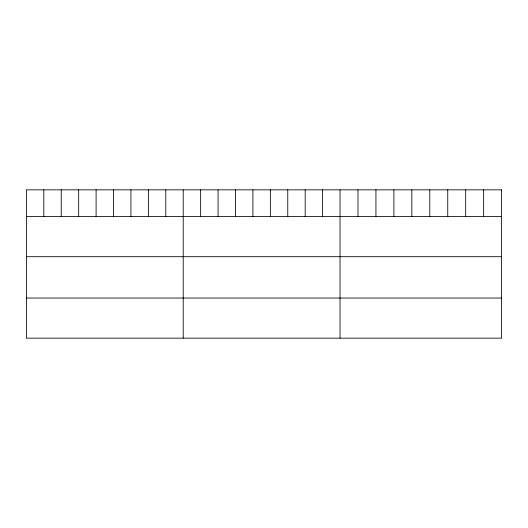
<?xml version="1.0" encoding="UTF-8"?>
<svg xmlns="http://www.w3.org/2000/svg" width="528" height="528" viewBox="0 0 528 528"><rect width="100%" height="100%" fill="white"/><g stroke="black" fill="none" stroke-linecap="round" stroke-linejoin="round"><path stroke-width="0.79" d="M26.4 216.566L501.6 216.566M26.4 256.694L501.6 256.694M26.4 298.036L501.6 298.036M483.648 189.836L483.648 216.566M465.696 189.836L465.696 216.566M447.744 189.836L447.744 216.566M429.792 189.836L429.792 216.566M411.84 189.836L411.84 216.566M393.888 189.836L393.888 216.566M375.936 189.836L375.936 216.566M357.984 189.836L357.984 216.566M340.032 189.836L340.032 338.164M322.608 189.836L322.608 216.566M305.184 189.836L305.184 216.566M287.76 189.836L287.76 216.566M270.336 189.836L270.336 216.566M252.912 189.836L252.912 216.566M235.488 189.836L235.488 216.566M218.064 189.836L218.064 216.566M200.64 189.836L200.64 216.566M183.216 189.836L183.216 338.164M165.792 189.836L165.792 216.566M148.368 189.836L148.368 216.566M130.944 189.836L130.944 216.566M113.52 189.836L113.52 216.566M96.096 189.836L96.096 216.566M78.672 189.836L78.672 216.566M61.248 189.836L61.248 216.566M43.824 189.836L43.824 216.566M501.6 189.836L26.4 189.836L26.4 338.164L501.6 338.164L501.6 189.836"/></g></svg>
